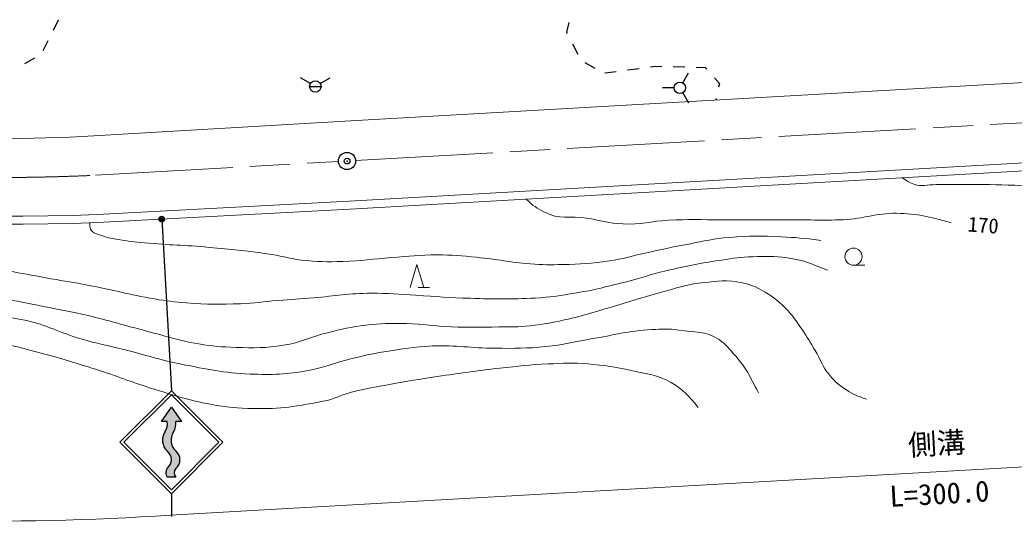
# Model space of a CAD drawing. Units: millimetres, scale not verified. Extents: x 40000 to 680000, y 20000 to 380000.
# Drawn here: x 145513 to 232319, y 248792 to 292564 of the extents above; entities that cross this region are included whole.
import ezdxf
from ezdxf.enums import TextEntityAlignment as Align

# ---------------------------------------------------------------- set-up
doc = ezdxf.new("R2010")
doc.units = ezdxf.units.MM
doc.header["$LTSCALE"] = 1000
doc.header["$PDMODE"] = 32
doc.header["$PDSIZE"] = 500
doc.linetypes.add('CHAIN', pattern=[18.5, 12, -1.5, 3.5, -1.5])
for name, color, linetype, lineweight in [('S-BGD-RSTR', 7, 'Continuous', 13), ('S-BMK', 2, 'CHAIN', 13), ('S-BMK-SRVR', 3, 'Continuous', 25), ('S-STR-HTXT', 7, 'Continuous', 13), ('S-STR-STRC', 7, 'Continuous', 25)]:
    doc.layers.add(name, color=color, linetype=linetype, lineweight=lineweight)
doc.styles.add('@ＭＳ ゴシック', font='')
doc.styles.add('ＭＳ ゴシック', font='')
doc.styles.get('@ＭＳ ゴシック').set_extended_font_data('@MS Gothic')
doc.styles.get('ＭＳ ゴシック').set_extended_font_data('MS Gothic')

msp = doc.modelspace()

# ---------------------------------------------------------------- hatches: boundary and pattern name
at = {"layer": 'S-STR-STRC'}
msp.add_hatch(color=256, dxfattribs=at).paths.add_polyline_path([(158366, 254921), (158355, 254931), (158339, 254947), (158323, 254963), (158307, 254980), (158292, 254997), (158277, 255014), (158262, 255031), (158248, 255049), (158234, 255067), (158220, 255085), (158207, 255104), (158194, 255122), (158181, 255141), (158168, 255160), (158156, 255180), (158145, 255199), (158133, 255219), (158122, 255239), (158111, 255259), (158101, 255279), (158091, 255299), (158081, 255320), (158072, 255341), (158063, 255362), (158054, 255383), (158046, 255404), (158038, 255426), (158031, 255447), (158024, 255469), (158017, 255491), (158011, 255513), (158005, 255535), (157999, 255557), (157994, 255579), (157989, 255601), (157985, 255623), (157981, 255646), (157977, 255668), (157974, 255691), (157971, 255714), (157969, 255736), (157967, 255759), (157965, 255782), (157964, 255804), (157963, 255827), (157963, 255850), (157963, 255873), (157963, 255895), (157964, 255918), (157965, 255941), (157966, 255964), (157968, 255986), (157971, 256009), (157973, 256032), (157977, 256054), (157980, 256077), (157984, 256099), (157988, 256122), (157993, 256144), (157998, 256166), (158003, 256188), (158009, 256210), (158016, 256232), (158022, 256254), (158029, 256276), (158037, 256297), (158044, 256319), (158052, 256340), (158061, 256361), (158070, 256382), (158079, 256403), (158089, 256424), (158099, 256444), (158109, 256464), (158120, 256485), (158131, 256505), (158142, 256524), (158154, 256544), (158166, 256563), (158178, 256582), (158190, 256600), (158201, 256617), (158212, 256635), (158223, 256653), (158233, 256671), (158243, 256689), (158253, 256707), (158262, 256726), (158271, 256745), (158280, 256764), (158289, 256783), (158297, 256802), (158305, 256821), (158312, 256841), (158319, 256860), (158326, 256880), (158332, 256900), (158338, 256920), (158344, 256940), (158349, 256960), (158354, 256980), (158359, 257000), (158363, 257021), (158367, 257041), (158371, 257062), (158374, 257082), (158377, 257103), (158379, 257124), (158382, 257145), (158383, 257165), (158385, 257186), (158386, 257207), (158387, 257228), (158387, 257249), (158387, 257269), (158386, 257290), (158386, 257311), (158385, 257332), (158383, 257353), (158381, 257373), (158379, 257394), (158376, 257415), (158373, 257435), (158370, 257456), (158367, 257476), (158366, 257482), (157866, 257482), (158741, 258732), (159616, 257482), (159116, 257482), (159116, 257477), (159120, 257456), (159123, 257436), (159126, 257415), (159129, 257394), (159131, 257374), (159133, 257353), (159135, 257332), (159136, 257311), (159136, 257290), (159137, 257270), (159137, 257249), (159137, 257228), (159136, 257207), (159135, 257186), (159133, 257165), (159132, 257145), (159129, 257124), (159127, 257103), (159124, 257083), (159121, 257062), (159117, 257041), (159113, 257021), (159109, 257001), (159104, 256980), (159099, 256960), (159094, 256940), (159088, 256920), (159082, 256900), (159076, 256880), (159069, 256860), (159062, 256841), (159055, 256821), (159047, 256802), (159039, 256783), (159030, 256764), (159021, 256745), (159012, 256726), (159003, 256707), (158993, 256689), (158983, 256671), (158973, 256653), (158962, 256635), (158951, 256617), (158940, 256600), (158928, 256582), (158916, 256563), (158904, 256544), (158892, 256524), (158881, 256505), (158870, 256485), (158859, 256465), (158849, 256444), (158839, 256424), (158829, 256403), (158820, 256382), (158811, 256361), (158802, 256340), (158794, 256319), (158787, 256297), (158779, 256276), (158772, 256254), (158766, 256232), (158759, 256210), (158754, 256188), (158748, 256166), (158743, 256144), (158738, 256122), (158734, 256099), (158730, 256077), (158727, 256054), (158723, 256032), (158721, 256009), (158718, 255987), (158716, 255964), (158715, 255941), (158714, 255918), (158713, 255896), (158713, 255873), (158713, 255850), (158713, 255827), (158714, 255805), (158715, 255782), (158717, 255759), (158719, 255736), (158721, 255714), (158724, 255691), (158727, 255669), (158731, 255646), (158735, 255624), (158739, 255601), (158744, 255579), (158749, 255557), (158755, 255535), (158761, 255513), (158767, 255491), (158774, 255469), (158781, 255447), (158788, 255426), (158796, 255405), (158804, 255383), (158813, 255362), (158822, 255341), (158831, 255320), (158841, 255300), (158851, 255279), (158861, 255259), (158872, 255239), (158883, 255219), (158894, 255199), (158906, 255180), (158918, 255161), (158931, 255142), (158944, 255123), (158957, 255104), (158970, 255086), (158984, 255067), (158998, 255050), (159012, 255032), (159027, 255014), (159042, 254997), (159057, 254980), (159073, 254964), (159089, 254947), (159105, 254931), (159115, 254922), (159124, 254914), (159138, 254903), (159151, 254892), (159164, 254881), (159176, 254869), (159189, 254857), (159201, 254845), (159213, 254833), (159225, 254821), (159236, 254808), (159248, 254795), (159259, 254782), (159270, 254769), (159281, 254756), (159291, 254742), (159301, 254729), (159311, 254715), (159321, 254701), (159331, 254686), (159340, 254672), (159349, 254657), (159358, 254643), (159366, 254628), (159374, 254613), (159382, 254598), (159390, 254582), (159397, 254567), (159404, 254551), (159411, 254536), (159418, 254520), (159424, 254504), (159430, 254488), (159436, 254472), (159442, 254456), (159447, 254439), (159452, 254423), (159456, 254406), (159461, 254390), (159465, 254373), (159468, 254356), (159472, 254340), (159475, 254323), (159478, 254306), (159481, 254289), (159483, 254272), (159485, 254255), (159487, 254238), (159488, 254221), (159489, 254204), (159490, 254187), (159490, 254170), (159491, 254152), (159490, 254135), (159490, 254118), (159489, 254101), (159488, 254084), (159487, 254067), (159485, 254050), (159484, 254033), (159481, 254016), (159479, 253999), (159476, 253982), (159473, 253965), (159470, 253948), (159466, 253932), (159462, 253915), (159458, 253898), (159453, 253882), (159449, 253865), (159443, 253849), (159438, 253833), (159432, 253817), (159426, 253801), (159420, 253785), (159414, 253769), (159407, 253753), (159400, 253737), (159393, 253722), (159385, 253707), (159377, 253691), (159369, 253676), (159361, 253661), (159352, 253647), (159343, 253632), (159334, 253617), (159325, 253603), (159315, 253589), (159305, 253575), (159295, 253561), (159284, 253548), (159274, 253534), (159263, 253521), (159252, 253508), (159241, 253495), (159229, 253482), (159217, 253470), (159205, 253458), (159193, 253446), (159181, 253434), (159168, 253422), (159155, 253411), (159142, 253400), (159129, 253389), (159116, 253378), (159109, 253369), (159103, 253360), (159097, 253352), (159091, 253343), (159085, 253334), (159080, 253324), (159074, 253315), (159069, 253306), (159064, 253296), (159059, 253287), (159054, 253277), (159049, 253267), (159045, 253257), (159040, 253248), (159036, 253238), (159032, 253228), (159029, 253217), (159025, 253207), (159022, 253197), (159018, 253187), (159015, 253176), (159012, 253166), (159010, 253156), (159007, 253145), (159005, 253135), (159003, 253124), (159001, 253113), (158999, 253103), (158997, 253092), (158996, 253081), (158995, 253071), (158994, 253060), (158993, 253049), (158992, 253039), (158992, 253028), (158991, 253017), (158991, 253006), (158991, 252995), (158991, 252985), (158992, 252974), (158993, 252963), (158993, 252952), (158994, 252942), (158996, 252931), (158997, 252920), (158999, 252910), (159000, 252899), (159002, 252888), (159005, 252878), (159007, 252867), (159009, 252857), (159012, 252846), (159015, 252836), (159018, 252826), (159021, 252815), (159025, 252805), (159028, 252795), (159032, 252785), (159036, 252775), (159040, 252765), (159044, 252755), (159049, 252745), (159053, 252735), (159058, 252726), (159063, 252716), (159068, 252707), (159074, 252697), (159079, 252688), (159085, 252679), (159091, 252670), (159096, 252661), (159103, 252652), (159109, 252643), (159115, 252634), (159116, 252634), (158365, 252634), (158360, 252642), (158353, 252651), (158347, 252661), (158341, 252670), (158335, 252680), (158329, 252690), (158324, 252700), (158318, 252710), (158313, 252720), (158308, 252730), (158303, 252740), (158298, 252750), (158294, 252761), (158289, 252771), (158285, 252782), (158281, 252792), (158277, 252803), (158274, 252814), (158270, 252825), (158267, 252835), (158264, 252846), (158261, 252857), (158259, 252868), (158256, 252879), (158254, 252891), (158252, 252902), (158250, 252913), (158248, 252924), (158247, 252935), (158245, 252947), (158244, 252958), (158243, 252969), (158243, 252980), (158242, 252992), (158242, 253003), (158242, 253014), (158242, 253026), (158242, 253037), (158243, 253048), (158243, 253060), (158244, 253071), (158245, 253082), (158247, 253094), (158248, 253105), (158250, 253116), (158252, 253127), (158254, 253138), (158256, 253149), (158258, 253160), (158261, 253171), (158264, 253182), (158267, 253193), (158270, 253204), (158273, 253215), (158277, 253226), (158281, 253236), (158285, 253247), (158289, 253258), (158293, 253268), (158298, 253279), (158302, 253289), (158307, 253299), (158312, 253309), (158318, 253319), (158323, 253329), (158329, 253339), (158334, 253349), (158340, 253359), (158346, 253368), (158353, 253378), (158359, 253387), (158366, 253396), (158379, 253406), (158392, 253417), (158405, 253428), (158417, 253439), (158430, 253450), (158442, 253462), (158454, 253473), (158466, 253485), (158478, 253497), (158489, 253510), (158500, 253522), (158511, 253535), (158522, 253548), (158532, 253561), (158543, 253574), (158553, 253587), (158563, 253601), (158572, 253615), (158582, 253629), (158591, 253643), (158600, 253657), (158608, 253672), (158617, 253686), (158625, 253701), (158633, 253716), (158640, 253731), (158648, 253746), (158655, 253761), (158661, 253776), (158668, 253792), (158674, 253807), (158680, 253823), (158686, 253839), (158691, 253855), (158697, 253871), (158701, 253887), (158706, 253903), (158710, 253919), (158714, 253935), (158718, 253952), (158722, 253968), (158725, 253985), (158728, 254001), (158730, 254018), (158733, 254034), (158735, 254051), (158736, 254068), (158738, 254085), (158739, 254101), (158740, 254118), (158740, 254135), (158741, 254152), (158741, 254168), (158740, 254185), (158740, 254202), (158739, 254219), (158737, 254236), (158736, 254252), (158734, 254269), (158732, 254286), (158730, 254302), (158727, 254319), (158724, 254335), (158721, 254352), (158717, 254368), (158714, 254385), (158710, 254401), (158705, 254417), (158700, 254433), (158696, 254449), (158690, 254465), (158685, 254481), (158679, 254497), (158673, 254513), (158667, 254528), (158660, 254544), (158653, 254559), (158646, 254574), (158639, 254589), (158631, 254604), (158623, 254619), (158615, 254634), (158607, 254648), (158598, 254662), (158589, 254677), (158580, 254691), (158570, 254705), (158561, 254718), (158551, 254732), (158541, 254745), (158530, 254759), (158520, 254772), (158509, 254784), (158498, 254797), (158487, 254810), (158475, 254822), (158464, 254834), (158452, 254846), (158440, 254857), (158427, 254869), (158415, 254880), (158402, 254891), (158389, 254902)])

# ---------------------------------------------------------------- linework, layer by layer
at = {"layer": 'S-BGD-RSTR', "lineweight": 25}
for p, q in [((148435, 291670), (148884, 292564)), ((193453, 292323), (193246, 291478)), ((193246, 291478), (193305, 291363)), ((147536, 289884), (147985, 290777)), ((193762, 290473), (194220, 289584)), ((145948, 288752), (146818, 289246)), ((194838, 288850), (195710, 288360)), ((198578, 288201), (199569, 288332)), ((200561, 288462), (200978, 288517)), ((200978, 288517), (201557, 288503)), ((202557, 288479), (203556, 288455)), ((204556, 288431), (205332, 288413)), ((205332, 288413), (205482, 288246)), ((170876, 287002), (170010, 287502)), ((171742, 287002), (172608, 287502)), ((196595, 287940), (197586, 288070)), ((203382, 287062), (203882, 287928)), ((206151, 287503), (206586, 287020)), ((170809, 286752), (171809, 286752)), ((202632, 286629), (201632, 286629)), ((206586, 287020), (206512, 286677)), ((203382, 286196), (203882, 285330)), ((206303, 285700), (206274, 285563))]:
    msp.add_line(p, q, dxfattribs=at)
at = {"layer": 'S-BGD-RSTR', "lineweight": 18}
for p, q in [((173880, 283731), (263768, 288816)), ((151959, 282430), (173880, 283731)), ((174275, 276742), (264100, 281824)), ((174314, 276043), (264133, 281125)), ((152267, 275557), (174275, 276742)), ((152299, 274858), (174314, 276043))]:
    msp.add_line(p, q, dxfattribs=at)
at = {"layer": 'S-BGD-RSTR'}
for p, q in [((179574, 269194), (180174, 271194)), ((180174, 271194), (180774, 269194)), ((218295, 271138), (219295, 271138)), ((180274, 269194), (181274, 269194))]:
    msp.add_line(p, q, dxfattribs=at)
at = {"layer": 'S-BGD-RSTR', "lineweight": 25}
for centre in [(171309, 286752), (203132, 286629)]:
    msp.add_circle(centre, 500, dxfattribs=at)
at = {"layer": 'S-BGD-RSTR'}
msp.add_circle((218295, 271888), 750, dxfattribs=at)
at = {"layer": 'S-BGD-RSTR', "lineweight": 18}
for centre, radius, start, end in [((141849, 472690), 190529, 252.92831, 273.04159), ((144537, 485293), 209878, 253.24165, 272.11058), ((144537, 485293), 210578, 253.24165, 272.11219)]:
    msp.add_arc(centre, radius, start, end, dxfattribs=at)
for points, knots in [([(82988, 283911), (82687, 283703), (82527, 283569), (82363, 283255), (82158, 282863), (82032, 282495), (82274, 282124), (82631, 281576), (83095, 281508), (83673, 281201), (84744, 280633), (85370, 280360), (86501, 279921), (88002, 279338), (88864, 279067), (90400, 278582), (91920, 278102), (92825, 278008), (94329, 277481), (96002, 276895), (96857, 276353), (98526, 275754), (99783, 275304), (100515, 275135), (101800, 274772), (103222, 274370), (104011, 274104), (105461, 273820), (106750, 273566), (107501, 273599), (108795, 273373), (109976, 273167), (110634, 273025), (111801, 272748), (113823, 272268), (114957, 271997), (116951, 271409), (118298, 271011), (119011, 270649), (120374, 270307), (121718, 269970), (122492, 269870), (123856, 269623), (125190, 269381), (125929, 269168), (127279, 269057), (128728, 268938), (129547, 269048), (131000, 269027), (132732, 269003), (133704, 269018), (135435, 268938), (136843, 268873), (137632, 268819), (139037, 268700), (140934, 268540), (142004, 268501), (143888, 268224), (145328, 268011), (146122, 267819), (147549, 267539), (149087, 267238), (149953, 267091), (151479, 266735), (153341, 266301), (154359, 265961), (156211, 265485), (158126, 264994), (159176, 264607), (161123, 264265), (162376, 264044), (163095, 264010), (164367, 263967), (165995, 263912), (166925, 263889), (168534, 264146), (170075, 264392), (170857, 264881), (172374, 265247), (173664, 265558), (174390, 265747), (175708, 265902), (177083, 266063), (177865, 266072), (179250, 266051), (180800, 266028), (181659, 265816), (183208, 265753), (184812, 265688), (185712, 265729), (187316, 265753), (188375, 265769), (188972, 265735), (190025, 265842), (191352, 265978), (192088, 266138), (193388, 266438), (195106, 266834), (196040, 267170), (197734, 267658), (199272, 268101), (200117, 268406), (201663, 268819), (202875, 269143), (203542, 269418), (204788, 269563), (206083, 269714), (206835, 269882), (208122, 269682), (208994, 269547), (209495, 269397), (210265, 268968), (211157, 268471), (211624, 268109), (212349, 267390), (213008, 266737), (213277, 266276), (213807, 265515), (214285, 264829), (214508, 264416), (214938, 263699), (215438, 262869), (215577, 262308), (216189, 261556), (216677, 260955), (217026, 260666), (217677, 260247), (218311, 259838), (218618, 259728), (219433, 259443)], [0, 0, 0, 0, 1, 1, 1, 2, 2, 2, 3, 3, 3, 4, 4, 4, 5, 5, 5, 6, 6, 6, 7, 7, 7, 8, 8, 8, 9, 9, 9, 10, 10, 10, 11, 11, 11, 12, 12, 12, 13, 13, 13, 14, 14, 14, 15, 15, 15, 16, 16, 16, 17, 17, 17, 18, 18, 18, 19, 19, 19, 20, 20, 20, 21, 21, 21, 22, 22, 22, 23, 23, 23, 24, 24, 24, 25, 25, 25, 26, 26, 26, 27, 27, 27, 28, 28, 28, 29, 29, 29, 30, 30, 30, 31, 31, 31, 32, 32, 32, 33, 33, 33, 34, 34, 34, 35, 35, 35, 36, 36, 36, 37, 37, 37, 38, 38, 38, 39, 39, 39, 40, 40, 40, 41, 41, 41, 42, 42, 42, 43, 43, 43, 43]), ([(72413, 280441), (74371, 279862), (74906, 279719), (76516, 279302), (79008, 278658), (80444, 278466), (82949, 277873), (85029, 277380), (86207, 277147), (88259, 276545), (89856, 276076), (90755, 275806), (92292, 275167), (93922, 274488), (94691, 273792), (96325, 273124), (99105, 271989), (100767, 271616), (103677, 270878), (105922, 270309), (107230, 270221), (109498, 269755), (111417, 269360), (112513, 269214), (114399, 268683), (116700, 268034), (117931, 267481), (120220, 266793), (121526, 266401), (122249, 266131), (123589, 265874), (124985, 265607), (125794, 265611), (127214, 265568), (128631, 265525), (129426, 265620), (130839, 265721), (133100, 265883), (134352, 266129), (136609, 266334), (138362, 266493), (139341, 266694), (141102, 266691), (143001, 266689), (144092, 266722), (145952, 266334), (147927, 265922), (148917, 265270), (150853, 264700), (152292, 264277), (153126, 264146), (154580, 263781), (156537, 263290), (157605, 262895), (159584, 262505), (161916, 262045), (163233, 261727), (165608, 261637), (167605, 261561), (168748, 261586), (170714, 261943), (172180, 262209), (172942, 262612), (174390, 262964), (175519, 263239), (176154, 263388), (177300, 263577), (178945, 263849), (179872, 264013), (181538, 264087), (183671, 264182), (184866, 263889), (187001, 263883), (188737, 263878), (189715, 263864), (191443, 264036), (192992, 264191), (193836, 264455), (195374, 264700), (197446, 265031), (198588, 265419), (200684, 265517), (201600, 265560), (202127, 265613), (203032, 265466), (204427, 265240), (205379, 265431), (206555, 264649), (207213, 264212), (207464, 263813), (207985, 263220), (208963, 262104), (209190, 261528), (210000, 260000)], [0, 0, 0, 0, 1, 1, 1, 2, 2, 2, 3, 3, 3, 4, 4, 4, 5, 5, 5, 6, 6, 6, 7, 7, 7, 8, 8, 8, 9, 9, 9, 10, 10, 10, 11, 11, 11, 12, 12, 12, 13, 13, 13, 14, 14, 14, 15, 15, 15, 16, 16, 16, 17, 17, 17, 18, 18, 18, 19, 19, 19, 20, 20, 20, 21, 21, 21, 22, 22, 22, 23, 23, 23, 24, 24, 24, 25, 25, 25, 26, 26, 26, 27, 27, 27, 28, 28, 28, 29, 29, 29, 30, 30, 30, 31, 31, 31, 31]), ([(222568, 278773), (222948, 278476), (223144, 278370), (223562, 278216), (224267, 277954), (224736, 278182), (225488, 278180), (226620, 278177), (227255, 278208), (228387, 278198), (230196, 278182), (231210, 278174), (233017, 278092), (234136, 278041), (234760, 277949), (235880, 277915), (237108, 277878), (237797, 277948), (239026, 277951), (240269, 277953), (240967, 277997), (242207, 277915), (244080, 277792), (245133, 277690), (246979, 277350), (248678, 277036), (249614, 276776), (251291, 276360), (253466, 275821), (254623, 275232), (256840, 274911), (258207, 274713), (258997, 274754), (260375, 274840), (261638, 274919), (262332, 275108), (263592, 275229), (264708, 275336), (265333, 275443), (266455, 275441), (268018, 275438), (268932, 275570), (270449, 275194), (271624, 274902), (272249, 274607), (273347, 274098), (274961, 273349), (275823, 272834), (277341, 271906), (279057, 270858), (279844, 270006), (281548, 268937), (283604, 267646), (284908, 267182), (286991, 265933), (288722, 264895), (289566, 264105), (291339, 263140), (293201, 262127), (294439, 261985), (296393, 261161), (297197, 260822), (297459, 260714), (298443, 260277)], [0, 0, 0, 0, 1, 1, 1, 2, 2, 2, 3, 3, 3, 4, 4, 4, 5, 5, 5, 6, 6, 6, 7, 7, 7, 8, 8, 8, 9, 9, 9, 10, 10, 10, 11, 11, 11, 12, 12, 12, 13, 13, 13, 14, 14, 14, 15, 15, 15, 16, 16, 16, 17, 17, 17, 18, 18, 18, 19, 19, 19, 20, 20, 20, 21, 21, 21, 21]), ([(189726, 276915), (190321, 276331), (190639, 276123), (191318, 275765), (192599, 275089), (193560, 275473), (194992, 275253), (196229, 275064), (196904, 274792), (198155, 274742), (199721, 274679), (200589, 274988), (202155, 275067), (203951, 275158), (204961, 275108), (206759, 275114), (208939, 275121), (210161, 275114), (212341, 275114), (214321, 275114), (215432, 275038), (217410, 275114), (219239, 275184), (220232, 275711), (222062, 275672), (223950, 275632), (224737, 275413), (226827, 274853)], [0, 0, 0, 0, 1, 1, 1, 2, 2, 2, 3, 3, 3, 4, 4, 4, 5, 5, 5, 6, 6, 6, 7, 7, 7, 8, 8, 8, 9, 9, 9, 9]), ([(119955, 276154), (119829, 275917), (119774, 275723), (119808, 275441), (119866, 274956), (120291, 274812), (120730, 274598), (121614, 274167), (122219, 274224), (123180, 274018), (124100, 273821), (124621, 273733), (125552, 273597), (126752, 273420), (127431, 273374), (128635, 273228), (130117, 273047), (130949, 272952), (132429, 272753), (134449, 272483), (135588, 272376), (137594, 272016), (139217, 271724), (140112, 271491), (141730, 271172), (144267, 270672), (145694, 270423), (148239, 269960), (149482, 269734), (150187, 269651), (151427, 269407), (153716, 268957), (154979, 268603), (157276, 268195), (158359, 268003), (158974, 267946), (160069, 267852), (161905, 267696), (162944, 267719), (164786, 267773), (166056, 267811), (166760, 267958), (168027, 268063), (169241, 268164), (169922, 268207), (171136, 268300), (173112, 268453), (174213, 268690), (176195, 268696), (177720, 268700), (178572, 268590), (180095, 268511), (181948, 268416), (182983, 268300), (184838, 268248), (187060, 268185), (188309, 268156), (190529, 268274), (191813, 268342), (192527, 268468), (193796, 268669), (195607, 268956), (196599, 269240), (198381, 269671), (199772, 270006), (200516, 270331), (201912, 270645), (203804, 271072), (204867, 271316), (206787, 271594), (207842, 271747), (208435, 271853), (209501, 271884), (210674, 271918), (211343, 271947), (212504, 271778), (213932, 271571), (214489, 271316), (216035, 270698)], [0, 0, 0, 0, 1, 1, 1, 2, 2, 2, 3, 3, 3, 4, 4, 4, 5, 5, 5, 6, 6, 6, 7, 7, 7, 8, 8, 8, 9, 9, 9, 10, 10, 10, 11, 11, 11, 12, 12, 12, 13, 13, 13, 14, 14, 14, 15, 15, 15, 16, 16, 16, 17, 17, 17, 18, 18, 18, 19, 19, 19, 20, 20, 20, 21, 21, 21, 22, 22, 22, 23, 23, 23, 24, 24, 24, 25, 25, 25, 26, 26, 26, 26]), ([(215456, 273307), (213819, 273510), (213340, 273555), (211977, 273623), (210220, 273711), (209226, 273709), (207472, 273570), (206068, 273460), (205300, 273243), (203915, 272991), (202415, 272718), (201585, 272516), (200094, 272200), (198868, 271940), (198201, 271683), (196958, 271515), (195383, 271301), (194490, 271229), (192901, 271199), (191799, 271178), (191179, 271162), (190081, 271251), (188241, 271401), (187228, 271651), (185391, 271831), (184047, 271963), (183290, 272035), (181939, 272042), (180382, 272050), (179514, 271914), (177961, 271805), (176302, 271689), (175380, 271502), (173718, 271462), (172308, 271429), (171510, 271433), (170108, 271594), (168913, 271732), (168269, 271973), (167078, 272147), (165122, 272434), (164015, 272521), (162046, 272701), (159847, 272902), (158605, 272883), (156407, 273096), (155509, 273183), (155005, 273240), (154115, 273386), (153445, 273496), (153060, 273560), (152428, 273807), (152109, 273932), (151824, 273966), (151690, 274282), (151605, 274481), (151601, 274624), (151634, 274834)], [0, 0, 0, 0, 1, 1, 1, 2, 2, 2, 3, 3, 3, 4, 4, 4, 5, 5, 5, 6, 6, 6, 7, 7, 7, 8, 8, 8, 9, 9, 9, 10, 10, 10, 11, 11, 11, 12, 12, 12, 13, 13, 13, 14, 14, 14, 15, 15, 15, 16, 16, 16, 17, 17, 17, 18, 18, 18, 19, 19, 19, 19]), ([(204741, 258728), (203861, 259786), (203445, 260243), (202372, 260887), (201155, 261616), (200280, 261627), (198897, 261940), (197436, 262270), (196599, 262396), (195107, 262519), (193754, 262630), (192988, 262581), (191632, 262519), (189982, 262443), (189062, 262332), (187420, 262150), (185275, 261913), (184079, 261732), (181945, 261413), (180317, 261170), (179404, 261034), (177786, 260729), (176486, 260484), (175751, 260371), (174469, 260045), (173486, 259794), (172992, 259441), (171995, 259255), (169658, 258818), (168317, 258563), (165940, 258623), (164453, 258661), (163611, 258710), (162150, 258992), (160206, 259367), (159147, 259725), (157254, 260308), (155364, 260889), (154344, 261333), (152463, 261940), (150562, 262553), (149497, 262899), (147567, 263414), (146140, 263794), (145343, 264048), (143882, 264256), (142128, 264506), (141125, 264535), (139354, 264519), (136980, 264498), (135656, 264280), (133300, 263993), (131830, 263814), (131036, 263496), (129562, 263361), (127805, 263201), (127127, 263270), (125047, 263413)], [0, 0, 0, 0, 1, 1, 1, 2, 2, 2, 3, 3, 3, 4, 4, 4, 5, 5, 5, 6, 6, 6, 7, 7, 7, 8, 8, 8, 9, 9, 9, 10, 10, 10, 11, 11, 11, 12, 12, 12, 13, 13, 13, 14, 14, 14, 15, 15, 15, 16, 16, 16, 17, 17, 17, 18, 18, 18, 19, 19, 19, 19])]:
    msp.add_open_spline(points, degree=3, knots=knots, dxfattribs=at)
at = {"layer": 'S-BMK'}
for p, q in [((174826, 280279), (263934, 285320)), ((152113, 278993), (173329, 280194))]:
    msp.add_line(p, q, dxfattribs=at)
msp.add_arc((143151, 478792), 200000, 253.0876, 272.56829, dxfattribs=at)
at = {"layer": 'S-BMK-SRVR'}
msp.add_circle((174078, 280236), 750, dxfattribs=at)
msp.add_point((174078, 280236), dxfattribs=at)
at = {"layer": 'S-STR-HTXT'}
msp.add_line((158647, 249315), (265336, 255352), dxfattribs=at)
msp.add_arc((143151, 478792), 230000, 253.0966, 273.86322, dxfattribs=at)
at = {"layer": 'S-STR-STRC'}
for p, q in [((157893, 275159), (158741, 260183)), ((154241, 255683), (158741, 260183)), ((154594, 255683), (158741, 259829)), ((163241, 255683), (158741, 260183)), ((162887, 255683), (158741, 259829)), ((157866, 257482), (158741, 258732)), ((158741, 258732), (159616, 257482)), ((158366, 257482), (157866, 257482)), ((159616, 257482), (159116, 257482)), ((154241, 255683), (158741, 251183)), ((154594, 255683), (158741, 251536)), ((158741, 251183), (163241, 255683)), ((158741, 251536), (162887, 255683)), ((159116, 252634), (158365, 252634)), ((158741, 251183), (158741, 249183))]:
    msp.add_line(p, q, dxfattribs=at)
for radius in [150, 120, 90, 60, 30]:
    msp.add_circle((157893, 275159), radius, dxfattribs=at)
for centre, radius, start, end in [((157193, 257257), 1194, 325.59426, 10.85653), ((157943, 257257), 1194, 325.60114, 10.8546), ((159268, 255864), 1306, 146.61414, 226.26108), ((160018, 255864), 1305, 146.60657, 226.22181), ((157779, 254158), 962, 307.59913, 52.40087), ((158509, 254149), 981, 308.18199, 51.89869), ((158891, 253015), 649, 144.05104, 215.94576), ((159609, 253006), 618, 142.95174, 216.9996)]:
    msp.add_arc(centre, radius, start, end, dxfattribs=at)
msp.add_point((157893, 275159), dxfattribs=at)

# ---------------------------------------------------------------- texts
at = {"layer": 'S-BGD-RSTR', "style": 'ＭＳ ゴシック'}
msp.add_text('170', height=1320, rotation=355.773, dxfattribs=at).set_placement((229627, 274647), align=Align.MIDDLE_CENTER)
at = {"layer": 'S-STR-HTXT', "style": 'ＭＳ ゴシック'}
msp.add_text('側溝', height=1833, rotation=3.238, dxfattribs=at).set_placement((225636, 254107), align=Align.BOTTOM_CENTER)
at = {"layer": 'S-STR-HTXT', "style": '@ＭＳ ゴシック'}
msp.add_text('L=300.0', height=1833, rotation=3.238, dxfattribs=at).set_placement((225749, 252110), align=Align.TOP_CENTER)

doc.saveas('drawing.dxf')
